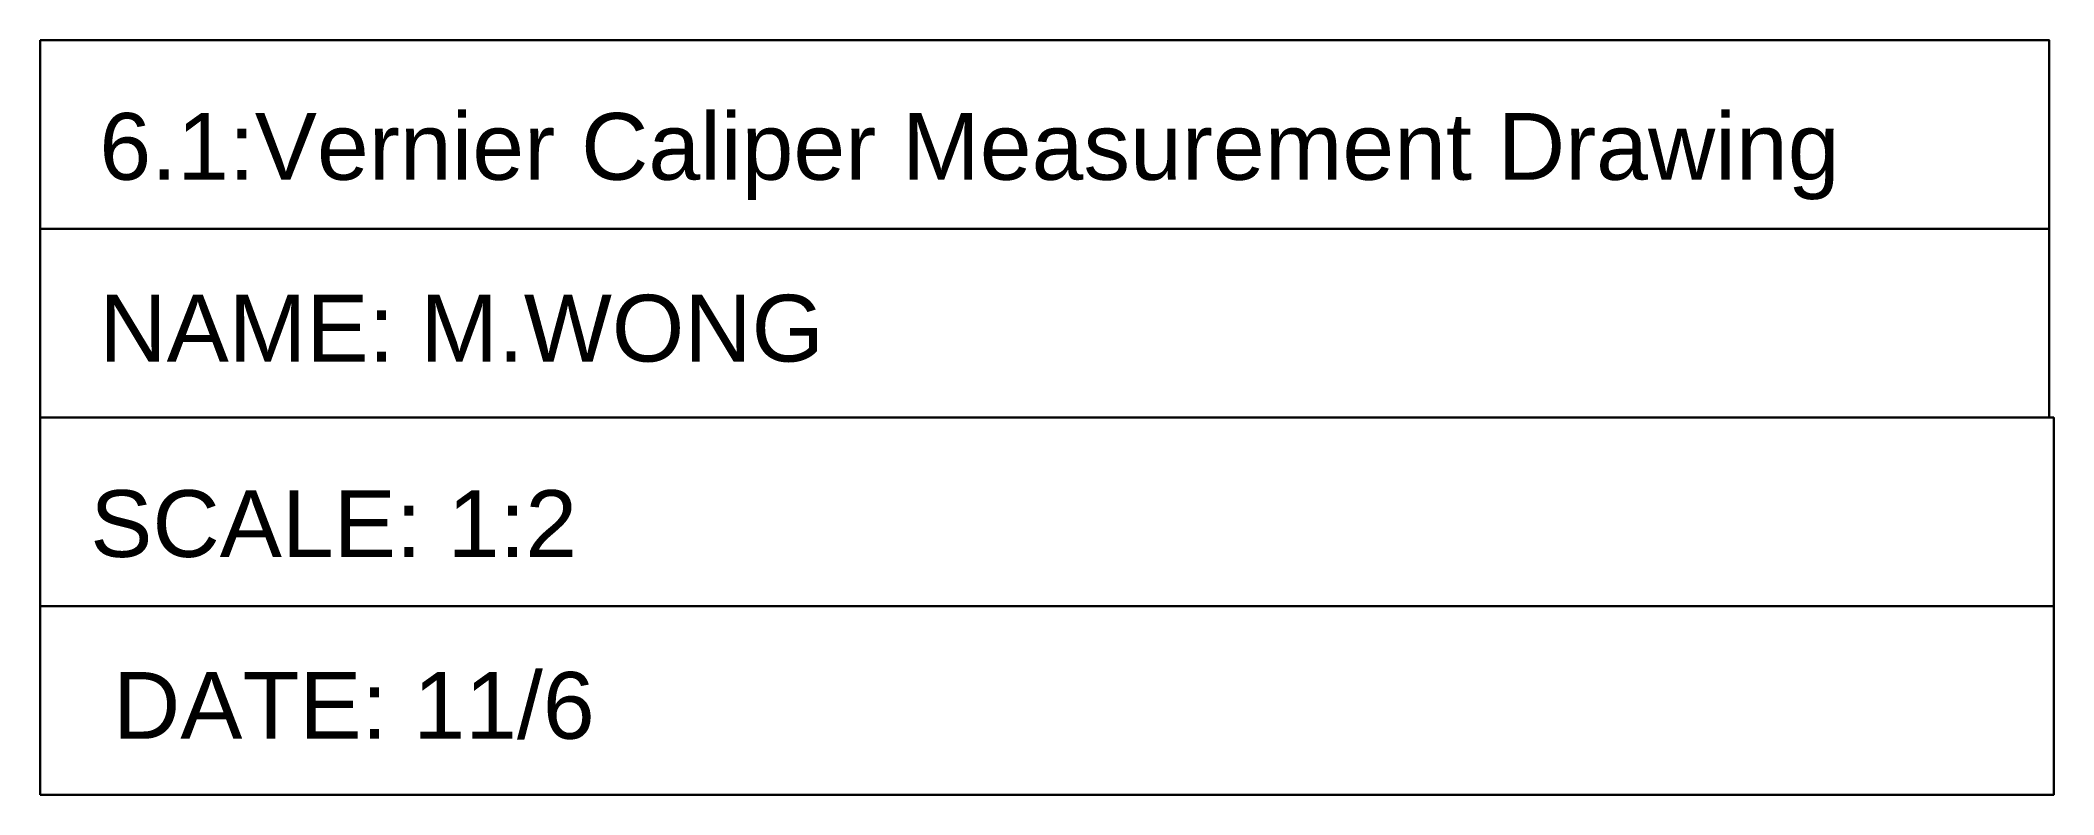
# Model space of a CAD drawing. Header units: millimetres. Extents: x -43 to 1103, y -98 to 708.
# Drawn here: x 952 to 1103, y 651.9 to 708.4 of the extents above.
import ezdxf

# ---------------------------------------------------------------- set-up
doc = ezdxf.new("R2010")
doc.units = ezdxf.units.MM
doc.styles.get("Standard").update_dxf_attribs({"font": 'arial.ttf', "height": 10})

msp = doc.modelspace()

# ---------------------------------------------------------------- linework, layer by layer
at = {"lineweight": 30}
for p, q in [((952.048, 694.268), (1102.61, 694.268)), ((952.048, 666.017), (1102.951, 666.017))]:
    msp.add_line(p, q, dxfattribs=at)
for points in [[(952.048, 708.393), (1102.61, 708.393), (1102.61, 680.142), (952.048, 680.142)], [(952.048, 651.892), (1102.951, 651.892), (1102.951, 680.142), (952.048, 680.142)]]:
    msp.add_lwpolyline(points, close=True, dxfattribs=at)

# ---------------------------------------------------------------- texts
at = {"lineweight": 30, "char_height": 5, "attachment_point": 1}
for s, width, insert in [('6.1:Vernier Caliper Measurement Drawing', 159.07856, (956.476, 702.947)), ('NAME: M.WONG', 146.13426, (956.476, 689.332)), ('SCALE: 1:2', 144.77171, (955.795, 674.697)), ('DATE: 11/6', 145.45298, (957.498, 661.082))]:
    msp.add_mtext_dynamic_manual_height_columns(s, width=width, gutter_width=25, heights=[0], dxfattribs=dict(at, insert=insert))

doc.saveas('drawing.dxf')
